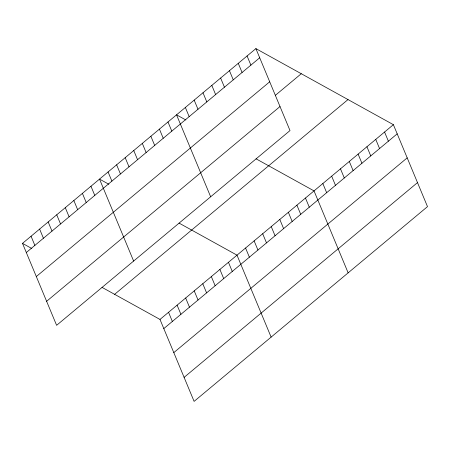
<?xml version="1.0" encoding="UTF-8"?>
<svg xmlns="http://www.w3.org/2000/svg" width="450" height="450" viewBox="0 0 450 450"><rect width="100%" height="100%" fill="white"/><g stroke="black" fill="none" stroke-linecap="round" stroke-linejoin="round"><path stroke-width="0.67" d="M255.898 48.617L290.008 130.567L56.616 325.322L22.5 243.371L255.898 48.617L393.384 124.678L427.5 206.629L194.102 401.383L159.992 319.433L102.032 287.37M26.314 252.529L259.712 57.774M36.309 276.553L269.707 81.793M275.332 95.355L301.269 73.716M46.614 301.303L280.012 106.543M114.615 294.334L348.013 99.574M159.992 319.433L393.384 124.678M163.8 328.59L397.198 133.836M173.801 352.614L407.199 157.86M184.106 377.364L417.499 182.61M185.85 119.981L176.541 114.829L210.656 196.785M256.072 158.833L314.032 190.896L348.142 272.846M108.827 184.247L99.523 179.1L133.633 261.056M179.055 223.099L237.009 255.161L271.125 337.118M22.5 243.371L31.809 248.518M384.57 132.036L388.384 141.193M375.75 139.393L379.564 148.551M366.936 146.751L370.749 155.908M358.116 154.108L361.929 163.266M349.301 161.466L353.115 170.623M340.481 168.823L344.295 177.981M331.667 176.181L335.481 185.338M322.847 183.538L326.661 192.696M247.078 55.969L250.892 65.132M305.471 198.034L309.285 207.191M238.264 63.326L242.078 72.489M296.916 205.178L300.729 214.335M229.444 70.684L233.257 79.847M288.36 212.316L292.168 221.473M279.799 219.459L283.613 228.617M220.629 78.041L224.443 87.204M271.243 226.597L275.057 235.755M211.809 85.399L215.623 94.562M262.682 233.741L266.496 242.899M202.995 92.756L206.803 101.919M254.126 240.879L257.94 250.042M194.175 100.114L197.989 109.277M245.571 248.023L249.379 257.181M185.361 107.471L189.169 116.634M228.454 262.305L232.268 271.463M167.985 121.972L171.799 131.13M219.893 269.443L223.706 278.606M159.424 129.111L163.237 138.274M211.337 276.587L215.151 285.744M150.868 136.254L154.682 145.412M202.781 283.725L206.589 292.888M142.312 143.392L146.121 152.556M194.22 290.869L198.034 300.026M133.751 150.536L137.565 159.694M185.664 298.007L189.478 307.17M125.196 157.674L129.009 166.838M177.103 305.151L180.917 314.308M116.634 164.818L120.448 173.976M168.547 312.289L172.361 321.452M108.079 171.962L111.892 181.119M90.962 186.244L94.776 195.401M82.406 193.382L86.22 202.539M73.845 200.526L77.659 209.683M65.289 207.664L69.103 216.821M56.734 214.808L60.542 223.965M48.172 221.946L51.986 231.103M39.617 229.089L43.431 238.247M31.056 236.227L34.869 245.385"/></g></svg>
